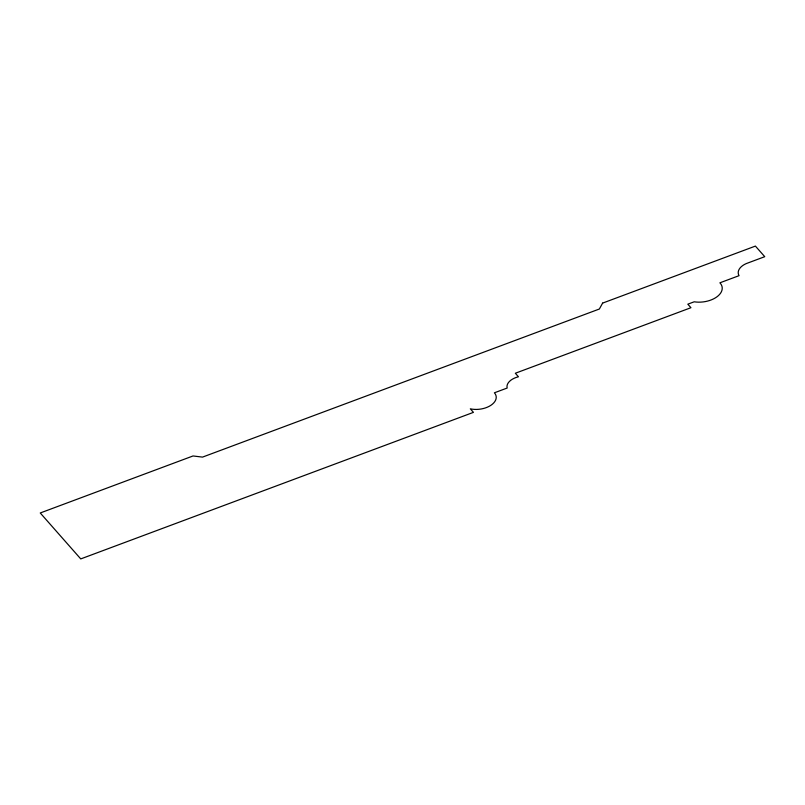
<?xml version="1.0" encoding="UTF-8"?>
<svg xmlns="http://www.w3.org/2000/svg" width="805" height="805" viewBox="0 0 805 805"><rect width="100%" height="100%" fill="white"/><g stroke="black" fill="none" stroke-linecap="round" stroke-linejoin="round"><path stroke-width="1.21" d="M602.623 303.103L599.353 309.019L202.528 457.109L193.029 455.962L40.25 512.976L80.752 558.912L473.441 412.361L470.331 408.829A17.821 10.475 -7.3 0 0 490.919 405.287A17.821 10.475 -7.3 0 0 494.391 392.8L507.16 388.04A15.577 9.157 -7.3 0 1 518.45 376.78L515.331 373.248L690.932 307.711L687.812 304.179L694.202 301.805A20.477 12.035 -7.3 0 0 716.953 296.814A20.477 12.035 -7.3 0 0 719.901 282.817L739.05 275.672A16.513 9.71 -7.3 0 1 746.134 263.638L764.75 256.684L755.402 246.089L602.623 303.103"/></g></svg>
